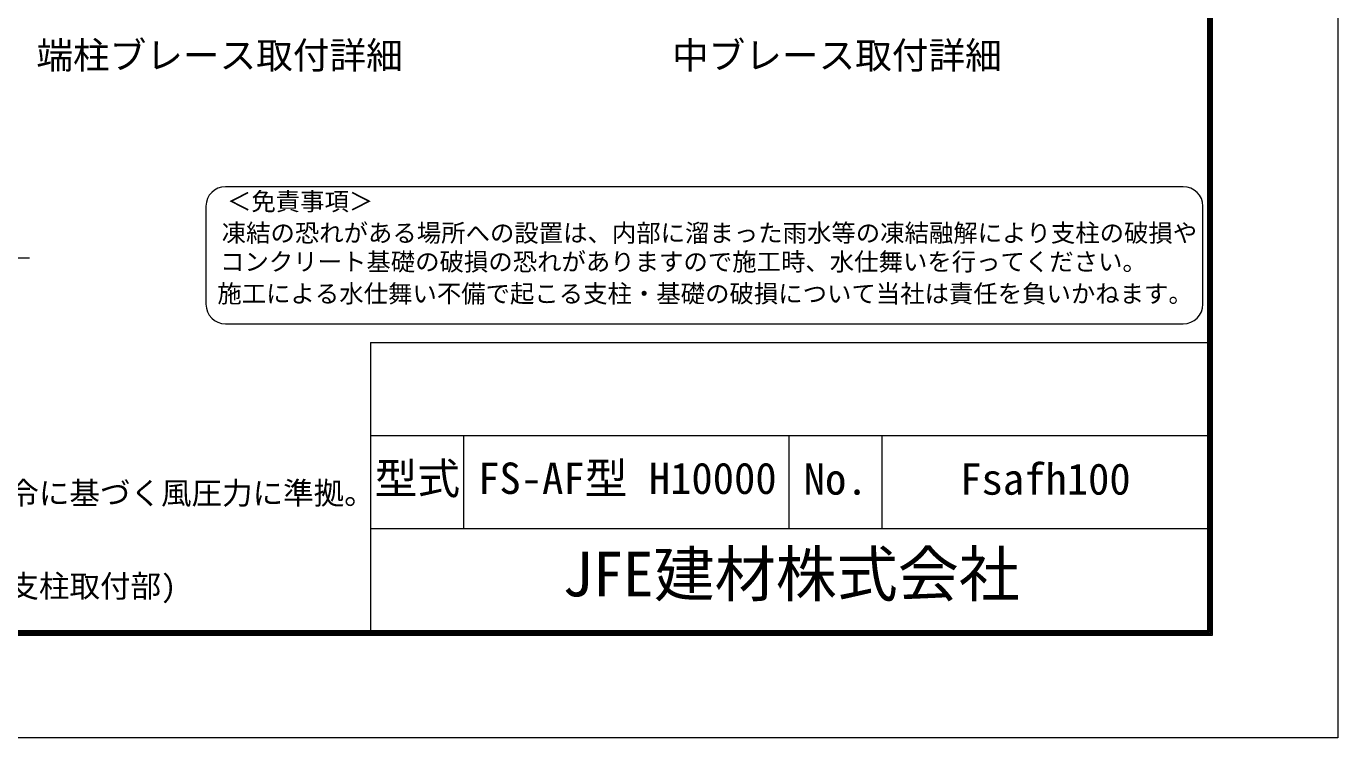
# Model space of a CAD drawing. Units: millimetres at full size; details may follow other scales. Extents: x -18900 to 18900, y -13365 to 13365.
# Drawn here: x 6210 to 18900, y -13365 to -6482 of the extents above; entities that cross this region are included whole.
import ezdxf
from ezdxf.enums import TextEntityAlignment as Align

# ---------------------------------------------------------------- set-up
doc = ezdxf.new("R2010")
doc.units = ezdxf.units.MM
doc.header["$LTSCALE"] = 50
doc.linetypes.add('USER1', pattern=[50.8, 31.75, -6.35, 6.35, -6.35])
for name, color, linetype, lineweight in [('0-2_D-BMK', 2, 'USER1', 13), ('0-A_D-TTL-TXT', 7, 'Continuous', 13), ('0-C_D-TTL', 7, 'Continuous', 18)]:
    doc.layers.add(name, color=color, linetype=linetype, lineweight=lineweight)
doc.styles.add('ＭＳ ゴシック', font='')
doc.styles.get('ＭＳ ゴシック').set_extended_font_data('MS Gothic')

msp = doc.modelspace()

# ---------------------------------------------------------------- linework, layer by layer
at = {"layer": '0-2_D-BMK'}
msp.add_line((5117.23, -8722.3), (6242.24, -8722.3), dxfattribs=at)
at = {"layer": '0-A_D-TTL-TXT', "color": 2}
for p, q in [((17405.53, -8033.68), (8138.18, -8033.68)), ((7948.71, -8223.16), (7948.71, -9170.53)), ((17595, -9170.53), (17595, -8223.16)), ((8138.18, -9360), (17405.53, -9360))]:
    msp.add_line(p, q, dxfattribs=at)
for centre, start, end in [((8138.18, -8223.16), 90, 180), ((17405.53, -8223.16), 0, 90), ((8138.18, -9170.53), 180, 270), ((17405.53, -9170.53), 270, 0)]:
    msp.add_arc(centre, 189.47, start, end, dxfattribs=at)
at = {"layer": '0-C_D-TTL'}
for p, q in [((9540, -9540), (9540, -12330)), ((9540, -9540), (17640, -9540)), ((9540, -10440), (17640, -10440)), ((10440, -10440), (10440, -11340)), ((13590, -10440), (13590, -11340)), ((14490, -10440), (14490, -11340)), ((9540, -11340), (17640, -11340))]:
    msp.add_line(p, q, dxfattribs=at)
at = {"layer": '0-C_D-TTL', "color": 2}
msp.add_lwpolyline([(-18900, 13365), (18900, 13365), (18900, -13365), (-18900, -13365)], close=True, dxfattribs=at)
at = {"layer": '0-C_D-TTL'}
for points in [[(-17685, 12375), (17685, 12375), (17685, -12375), (-17685, -12375)], [(-17673.75, 12363.75), (17673.75, 12363.75), (17673.75, -12363.75), (-17673.75, -12363.75)], [(-17662.5, 12352.5), (17662.5, 12352.5), (17662.5, -12352.5), (-17662.5, -12352.5)], [(-17651.25, 12341.25), (17651.25, 12341.25), (17651.25, -12341.25), (-17651.25, -12341.25)], [(-17640, 12330), (17640, 12330), (17640, -12330), (-17640, -12330)]]:
    msp.add_lwpolyline(points, close=True, dxfattribs=at)

# ---------------------------------------------------------------- texts
at = {"layer": '0-A_D-TTL-TXT', "style": 'ＭＳ ゴシック'}
for s, height, p in [('端柱ブレース取付詳細', 259.9, (6308, -6970.27)), ('中ブレース取付詳細', 259.9, (12458.12, -6970.95)), ('＜免責事項＞ \u3000\u3000', 173, (8152.22, -8314.79)), ('凍結の恐れがある場所への設置は、内部に溜まった雨水等の凍結融解により支柱の破損や', 173, (8100.97, -8619.82)), ('コンクリート基礎の破損の恐れがありますので施工時、水仕舞いを行ってください。', 173, (8085.4, -8898.06)), ('施工による水仕舞い不備で起こる支柱・基礎の破損について当社は責任を負いかねます。 ', 173, (8058.9, -9206.87)), ('型式', 303.2, (9580.66, -11099.39)), ('FS-AF型 H10000', 303.2, (10582.31, -11096.99)), ('No.', 303.2, (13732.99, -11104.19)), ('Fsafh100', 303.2, (15246.32, -11104.19)), ('（設計条件）風荷重：昭和57年改正 建築基準法・同施行令に基づく風圧力に準拠。', 216.6, (-1496.02, -11171.63)), ('JFE建材株式会社', 432.9, (11397.11, -12127.28)), ('※本製品は胴縁に現場孔あけが必要な製品になります。(支柱取付部)', 216.6, (-1496.02, -12071.63))]:
    msp.add_text(s, height=height, dxfattribs=at).set_placement(p, align=Align.BOTTOM_LEFT)

doc.saveas('drawing.dxf')
